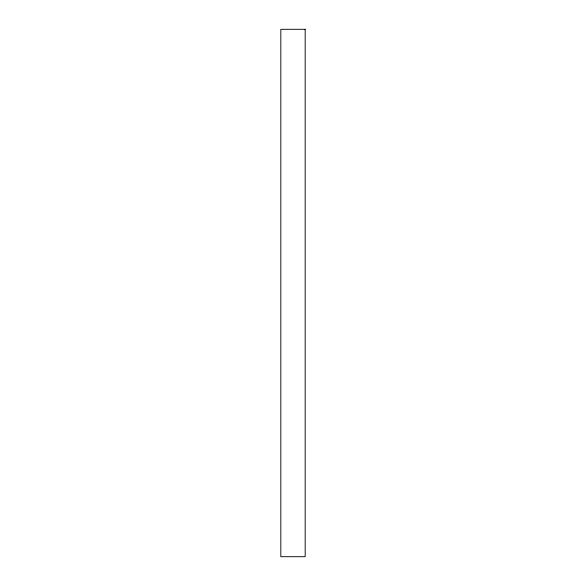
<?xml version="1.0" encoding="UTF-8"?>
<svg xmlns="http://www.w3.org/2000/svg" width="586" height="586" viewBox="0 0 586 586"><rect width="100%" height="100%" fill="white"/><g stroke="black" fill="none" stroke-linecap="round" stroke-linejoin="round"><path stroke-width="0.88" d="M305.174 29.3L280.826 29.3L280.826 556.7L305.174 556.7L305.174 29.3"/></g></svg>
